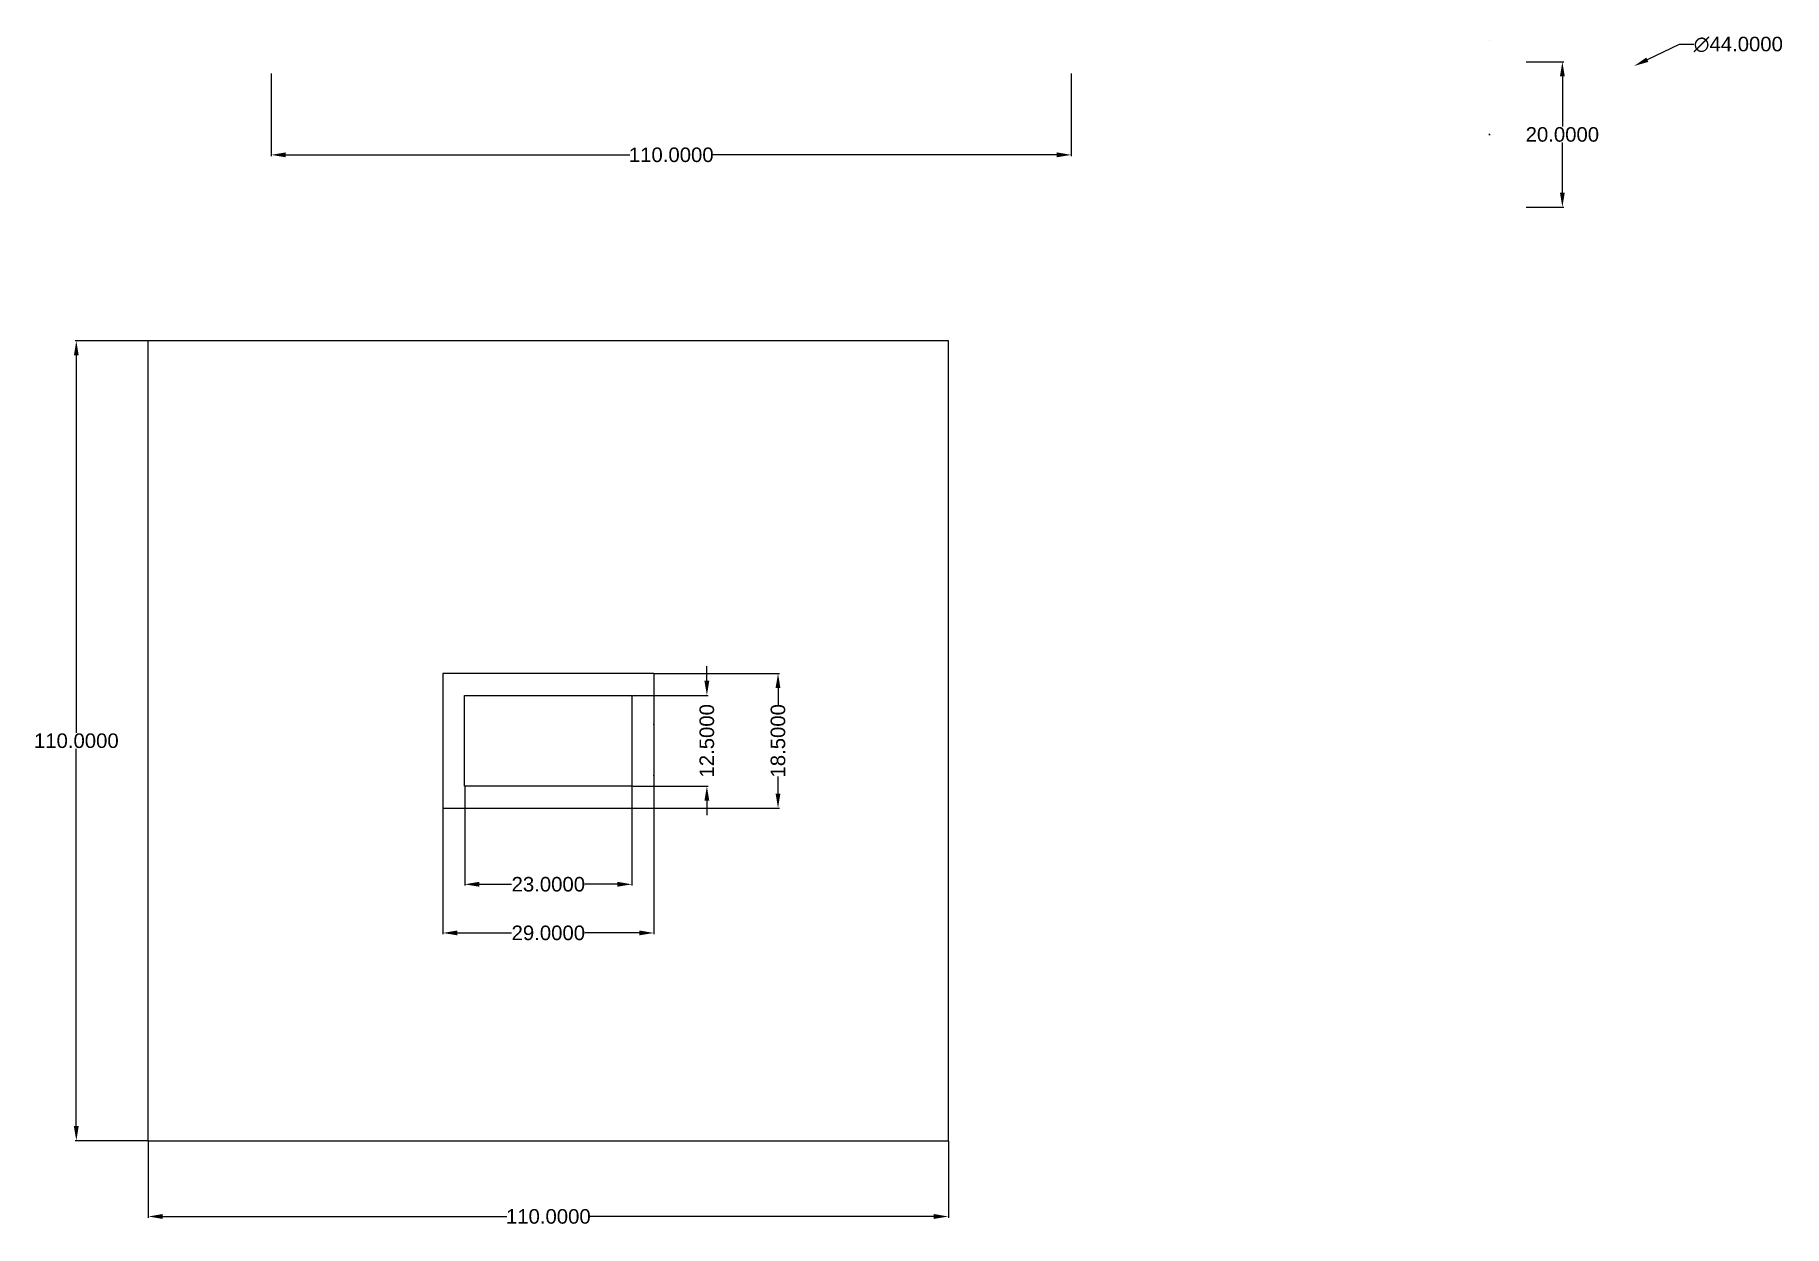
# Model space of a CAD drawing. Header units: millimetres. Extents: x 11 to 252, y -7 to 157.
import ezdxf

# ---------------------------------------------------------------- set-up
doc = ezdxf.new("R2010")
doc.units = ezdxf.units.MM
for name, color, linetype in [('Arm2', 150, 'Continuous'), ('Base', 150, 'Continuous'), ('Dimensions', 7, 'Continuous')]:
    doc.layers.add(name, color=color, linetype=linetype)
doc.styles.get("Standard").update_dxf_attribs({"font": 'arial.ttf'})
doc.dimstyles.get("Standard").update_dxf_attribs({"dimtxt": 2, "dimasz": 2, "dimexe": 0.18, "dimexo": 0.0625, "dimgap": 0.09, "dimtad": 0, "dimtih": 1, "dimtoh": 1, "dimdec": 4, "dimzin": 0, "dimdsep": 46, "dimtxsty": 'Standard', "dimcen": 0.09, "dimclrd": 7, "dimclre": 7, "dimclrt": 7, "dimadec": 0, "dimazin": 0, "dimtfac": 1, "dimtdec": 4, "dimtofl": 0, "dimtmove": 0, "dimatfit": 3, "dimfxl": 1, "dimtolj": 1, "dimtzin": 0, "dimarcsym": 0})

# ---------------------------------------------------------------- blocks, each defined once
blk = doc.blocks.new('*D3')
at = {"layer": 'Dimensions', "color": 7, "lineweight": -2, "transparency": 16777216}
for p, q in [((26.94, 4.53), (26.94, -6.01)), ((136.94, 4.53), (136.94, -6.01)), ((28.94, -5.83), (76.24, -5.83)), ((134.94, -5.83), (87.63, -5.83))]:
    blk.add_line(p, q, dxfattribs=at)
at = {"layer": 'Dimensions', "color": 7, "transparency": 16777216}
for points in [[(28.94, -5.49), (28.94, -6.16), (26.94, -5.83)], [(134.94, -5.49), (134.94, -6.16), (136.94, -5.83)]]:
    blk.add_solid(points, dxfattribs=at)
at = {"layer": 'Dimensions', "color": 7, "transparency": 16777216, "insert": (81.94, -5.83), "char_height": 2, "attachment_point": 5}
blk.add_mtext('\\A1;110.0000', dxfattribs=at)
blk = doc.blocks.new('*D4')
at = {"layer": 'Dimensions', "color": 7, "lineweight": -2, "transparency": 16777216}
for p, q in [((26.87, 114.6), (16.87, 114.6)), ((17.05, 112.6), (17.05, 60.71)), ((17.05, 6.6), (17.05, 58.48)), ((26.87, 4.6), (16.87, 4.6))]:
    blk.add_line(p, q, dxfattribs=at)
at = {"layer": 'Dimensions', "color": 7, "transparency": 16777216}
for points in [[(16.71, 112.6), (17.38, 112.6), (17.05, 114.6)], [(16.71, 6.6), (17.38, 6.6), (17.05, 4.6)]]:
    blk.add_solid(points, dxfattribs=at)
at = {"layer": 'Dimensions', "color": 7, "transparency": 16777216, "insert": (17.05, 59.6), "char_height": 2, "attachment_point": 5}
blk.add_mtext('\\A1;110.0000', dxfattribs=at)
blk = doc.blocks.new('*D5')
at = {"layer": 'Dimensions', "color": 7, "lineweight": -2, "transparency": 16777216}
for p, q in [((70.44, 53.28), (70.44, 39.68)), ((93.44, 53.28), (93.44, 39.68)), ((72.44, 39.86), (76.9, 39.86)), ((91.44, 39.86), (86.97, 39.86))]:
    blk.add_line(p, q, dxfattribs=at)
at = {"layer": 'Dimensions', "color": 7, "transparency": 16777216}
for points in [[(72.44, 40.2), (72.44, 39.53), (70.44, 39.86)], [(91.44, 40.2), (91.44, 39.53), (93.44, 39.86)]]:
    blk.add_solid(points, dxfattribs=at)
at = {"layer": 'Dimensions', "color": 7, "transparency": 16777216, "insert": (81.94, 39.86), "char_height": 2, "attachment_point": 5}
blk.add_mtext('\\A1;23.0000', dxfattribs=at)
blk = doc.blocks.new('*D6')
at = {"layer": 'Dimensions', "color": 7, "lineweight": -2, "transparency": 16777216}
for p, q in [((103.74, 67.85), (103.74, 69.85)), ((93.5, 65.85), (103.92, 65.85)), ((93.5, 53.35), (103.92, 53.35)), ((103.74, 51.35), (103.74, 49.35))]:
    blk.add_line(p, q, dxfattribs=at)
at = {"layer": 'Dimensions', "color": 7, "transparency": 16777216}
for points in [[(103.4, 67.85), (104.07, 67.85), (103.74, 65.85)], [(103.4, 51.35), (104.07, 51.35), (103.74, 53.35)]]:
    blk.add_solid(points, dxfattribs=at)
at = {"layer": 'Dimensions', "color": 7, "transparency": 16777216, "insert": (103.74, 59.6), "char_height": 2, "attachment_point": 5, "rotation": 90}
blk.add_mtext('\\A1;12.5000', dxfattribs=at)
blk = doc.blocks.new('*D7')
at = {"layer": 'Dimensions', "color": 7, "lineweight": -2, "transparency": 16777216}
for p, q in [((96.5, 68.85), (113.7, 68.85)), ((113.52, 66.85), (113.52, 64.52)), ((113.52, 52.35), (113.52, 54.67)), ((96.5, 50.35), (113.7, 50.35))]:
    blk.add_line(p, q, dxfattribs=at)
at = {"layer": 'Dimensions', "color": 7, "transparency": 16777216}
for points in [[(113.18, 66.85), (113.85, 66.85), (113.52, 68.85)], [(113.18, 52.35), (113.85, 52.35), (113.52, 50.35)]]:
    blk.add_solid(points, dxfattribs=at)
at = {"layer": 'Dimensions', "color": 7, "transparency": 16777216, "insert": (113.52, 59.6), "char_height": 2, "attachment_point": 5, "rotation": 90}
blk.add_mtext('\\A1;18.5000', dxfattribs=at)
blk = doc.blocks.new('*D8')
at = {"layer": 'Dimensions', "color": 7, "lineweight": -2, "transparency": 16777216}
for p, q in [((67.44, 50.28), (67.44, 32.99)), ((96.44, 50.28), (96.44, 32.99)), ((69.44, 33.17), (76.9, 33.17)), ((94.44, 33.17), (86.97, 33.17))]:
    blk.add_line(p, q, dxfattribs=at)
at = {"layer": 'Dimensions', "color": 7, "transparency": 16777216}
for points in [[(69.44, 33.51), (69.44, 32.84), (67.44, 33.17)], [(94.44, 33.51), (94.44, 32.84), (96.44, 33.17)]]:
    blk.add_solid(points, dxfattribs=at)
at = {"layer": 'Dimensions', "color": 7, "transparency": 16777216, "insert": (81.94, 33.17), "char_height": 2, "attachment_point": 5}
blk.add_mtext('\\A1;29.0000', dxfattribs=at)
blk = doc.blocks.new('*D11')
at = {"layer": 'Dimensions', "color": 7, "lineweight": -2, "transparency": 16777216}
for p, q in [((216.39, 152.99), (221.53, 152.99)), ((221.35, 150.99), (221.35, 144.1)), ((221.35, 134.99), (221.35, 141.88)), ((216.39, 132.99), (221.53, 132.99))]:
    blk.add_line(p, q, dxfattribs=at)
at = {"layer": 'Dimensions', "color": 7, "transparency": 16777216}
for points in [[(221.02, 150.99), (221.68, 150.99), (221.35, 152.99)], [(221.02, 134.99), (221.68, 134.99), (221.35, 132.99)]]:
    blk.add_solid(points, dxfattribs=at)
at = {"layer": 'Dimensions', "color": 7, "transparency": 16777216, "insert": (221.35, 142.99), "char_height": 2, "attachment_point": 5}
blk.add_mtext('\\A1;20.0000', dxfattribs=at)
blk = doc.blocks.new('*D13')
at = {"layer": 'Dimensions', "color": 7, "lineweight": -2, "transparency": 16777216}
for p, q in [((237.43, 155.37), (233.03, 153.28)), ((239.43, 155.37), (237.43, 155.37)), ((211.26, 142.99), (211.44, 142.99)), ((211.35, 142.9), (211.35, 143.08))]:
    blk.add_line(p, q, dxfattribs=at)
at = {"layer": 'Dimensions', "color": 7, "transparency": 16777216}
blk.add_solid([(232.89, 153.58), (233.17, 152.98), (231.22, 152.42)], dxfattribs=at)
at = {"layer": 'Dimensions', "color": 7, "transparency": 16777216, "insert": (245.54, 155.37), "char_height": 2, "attachment_point": 5}
blk.add_mtext('\\A1;∅44.0000', dxfattribs=at)
blk = doc.blocks.new('*D14')
at = {"layer": 'Arm2', "color": 7, "lineweight": -2, "transparency": 16777216}
for p, q in [((43.84, 151.37), (43.84, 140.01)), ((153.84, 151.37), (153.84, 140.01)), ((45.84, 140.19), (93.14, 140.19)), ((151.84, 140.19), (104.53, 140.19))]:
    blk.add_line(p, q, dxfattribs=at)
at = {"layer": 'Arm2', "color": 7, "transparency": 16777216}
for points in [[(45.84, 140.53), (45.84, 139.86), (43.84, 140.19)], [(151.84, 140.53), (151.84, 139.86), (153.84, 140.19)]]:
    blk.add_solid(points, dxfattribs=at)
at = {"layer": 'Arm2', "color": 7, "transparency": 16777216, "insert": (98.84, 140.19), "char_height": 2, "attachment_point": 5}
blk.add_mtext('\\A1;110.0000', dxfattribs=at)

msp = doc.modelspace()

# ---------------------------------------------------------------- linework, layer by layer
at = {"layer": 'Base'}
for p, q in [((26.93685, 4.59563), (26.93685, 114.59563)), ((136.93685, 114.59563), (26.93685, 114.59563)), ((136.93685, 4.59563), (136.93685, 114.59563)), ((96.43685, 68.84563, 6), (67.43685, 68.84563, 6)), ((67.43685, 68.84563, 6), (67.43685, 50.34563, 6)), ((96.43685, 68.84563, 6), (96.43685, 50.34563, 6)), ((70.43685, 65.84563, 6), (93.43685, 65.84563, 6)), ((70.43685, 53.34563, 6), (70.43685, 65.84563, 6)), ((93.43685, 65.84563, 6), (93.43685, 53.34563, 6)), ((93.43685, 53.34563, 6), (70.43685, 53.34563, 6)), ((67.43685, 50.34563, 6), (96.43685, 50.34563, 6)), ((26.93685, 4.59563), (136.93685, 4.59563))]:
    msp.add_line(p, q, dxfattribs=at)
for p in [(96.43685, 61.84563, 6), (96.43685, 54.84563, 6)]:
    msp.add_point(p, dxfattribs=at)
at = {"layer": 'Dimensions'}
msp.add_line((211.3505, 155.9872, 29), (211.3505, 155.9872, 39), dxfattribs=at)

# ---------------------------------------------------------------- dimensions: what is measured, and where the dimension line sits
at = {"layer": 'Arm2'}
dim = msp.add_linear_dim(base=(153.83694, 140.19375), p1=(43.83694, 151.43642), p2=(153.83694, 151.43642), dimstyle='Standard', dxfattribs=at)
dim.commit()
dim.dimension.update_dxf_attribs({"geometry": '*D14', "text_midpoint": (98.83694, 140.19375)})
at = {"layer": 'Dimensions'}
dim = msp.add_diameter_dim_2p(p1=(191.47653, 133.55189, 4), p2=(231.22447, 152.42251, 4), dimstyle='Standard', dxfattribs=at)
dim.commit()
dim.dimension.update_dxf_attribs({"geometry": '*D13', "text_midpoint": (245.53681, 155.37046), "dimtype": 163})
dim = msp.add_linear_dim(base=(221.3505, 152.9872, 4), p1=(216.32719, 132.9872, 4), p2=(216.32719, 152.9872, 4), angle=90, dimstyle='Standard', dxfattribs=at)
dim.commit()
dim.dimension.update_dxf_attribs({"geometry": '*D11', "text_midpoint": (221.3505, 142.9872, 4), "dimtype": 160})
for base, p1, p2, picture, middle in [((17.04616, 114.59563), (26.93685, 4.59563), (26.93685, 114.59563), '*D4', (17.04616, 59.59563)), ((103.73637, 53.34563, 6), (93.43685, 65.84563, 6), (93.43685, 53.34563, 6), '*D6', (103.73637, 59.59563, 6)), ((113.51565, 50.34563, 6), (96.43685, 68.84563, 6), (96.43685, 50.34563, 6), '*D7', (113.51565, 59.59563, 6))]:
    dim = msp.add_linear_dim(base=base, p1=p1, p2=p2, angle=90, dimstyle='Standard', dxfattribs=at)
    dim.commit()
    dim.dimension.update_dxf_attribs({"geometry": picture, "text_midpoint": middle})
for base, p1, p2, picture, middle in [((70.43685, 39.86281, 6), (93.43685, 53.34563, 6), (70.43685, 53.34563, 6), '*D5', (81.93685, 39.86281, 6)), ((96.43685, 33.17369, 6), (67.43685, 50.34563, 6), (96.43685, 50.34563, 6), '*D8', (81.93685, 33.17369, 6)), ((136.93685, -5.82822), (26.93685, 4.59563), (136.93685, 4.59563), '*D3', (81.93685, -5.82822))]:
    dim = msp.add_linear_dim(base=base, p1=p1, p2=p2, dimstyle='Standard', dxfattribs=at)
    dim.commit()
    dim.dimension.update_dxf_attribs({"geometry": picture, "text_midpoint": middle})

doc.saveas('drawing.dxf')
